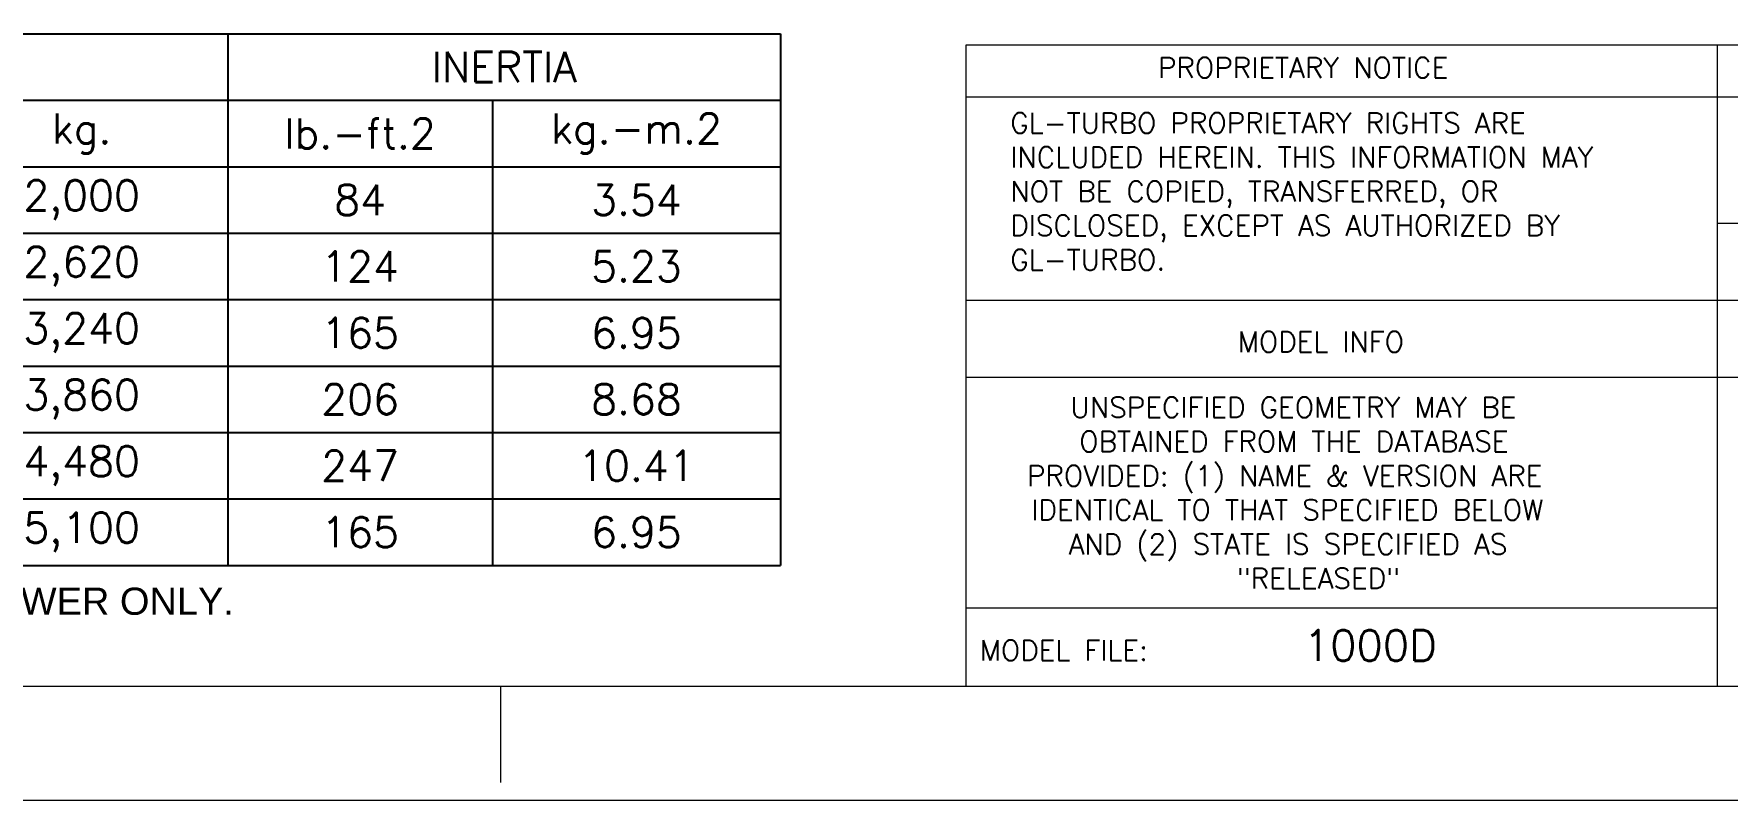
# Model space of a CAD drawing. Header units: inches. Extents: x 62 to 508, y 938 to 1278.
# Drawn here: x 135.2 to 275.3, y 938.5 to 1001.9 of the extents above; entities that cross this region are included whole.
import ezdxf
from ezdxf.enums import TextEntityAlignment as Align

# ---------------------------------------------------------------- set-up
doc = ezdxf.new("R2010")
doc.units = ezdxf.units.IN
doc.header["$MEASUREMENT"] = 0
doc.layers.add('Title Block', color=7, linetype='Continuous')
doc.styles.add('ACANSTS', font='romans.shx', dxfattribs={"height": 1})
doc.styles.add('Roman', font='romans')
doc.styles.get("Standard").update_dxf_attribs({"font": 'arial.ttf'})

# ---------------------------------------------------------------- blocks, each defined once
blk = doc.blocks.new('*T14')
at = {"layer": 'Title Block', "color": 0, "linetype": 'ByBlock', "lineweight": -2, "transparency": 16777216}
for p, q in [((0, 0), (114.55, 0)), ((0, 0), (0, -44)), ((23.24, 0), (23.24, -44)), ((68.81, 0), (68.81, -44)), ((114.55, 0), (114.55, -44)), ((0, -5.5), (114.55, -5.5)), ((44.62, -5.5), (44.62, -44)), ((90.71, -5.5), (90.71, -44)), ((0, -11), (114.55, -11)), ((0, -16.5), (114.55, -16.5)), ((0, -22), (114.55, -22)), ((0, -27.5), (114.55, -27.5)), ((0, -33), (114.55, -33)), ((0, -38.5), (114.55, -38.5)), ((0, -44), (114.55, -44))]:
    blk.add_line(p, q, dxfattribs=at)
at = {"layer": 'Title Block', "color": 0, "lineweight": 15, "transparency": 16777216, "char_height": 2.5, "attachment_point": 5, "style": 'Roman'}
for s, insert, width in [('WEIGHT', (46.03, -2.75), 43.4445), ('INERTIA', (91.68, -2.75), 43.6112), ('MODEL', (11.62, -8.25), 21.1164), ('lb.', (33.93, -8.25), 19.2505), ('kg.', (56.72, -8.25), 22.0677), ('lb.-ft.2', (79.76, -8.25), 19.7673), ('kg.-m.2', (102.63, -8.25), 21.7177), ('LS18-2', (11.62, -13.75), 21.1164), ('4,409', (33.93, -13.75), 19.2505), ('2,000', (56.72, -13.75), 22.0677), ('84', (79.76, -13.75), 19.7673), ('3.54', (102.63, -13.75), 21.7177), ('LS18-3', (11.62, -19.25), 21.1164), ('5,776', (33.93, -19.25), 19.2505), ('2,620', (56.72, -19.25), 22.0677), ('124', (79.76, -19.25), 19.7673), ('5.23', (102.63, -19.25), 21.7177), ('LS18-4', (11.62, -24.75), 21.1164), ('7,143', (33.93, -24.75), 19.2505), ('3,240', (56.72, -24.75), 22.0677), ('165', (79.76, -24.75), 19.7673), ('6.95', (102.63, -24.75), 21.7177), ('LS18-5', (11.62, -30.25), 21.1164), ('8,510', (33.93, -30.25), 19.2505), ('3,860', (56.72, -30.25), 22.0677), ('206', (79.76, -30.25), 19.7673), ('8.68', (102.63, -30.25), 21.7177), ('LS18-6', (11.62, -35.75), 21.1164), ('9,877', (33.93, -35.75), 19.2505), ('4,480', (56.72, -35.75), 22.0677), ('247', (79.76, -35.75), 19.7673), ('10.41', (102.63, -35.75), 21.7177), ('LS18-7', (11.62, -41.25), 21.1164), ('11,244', (33.93, -41.25), 19.2505), ('5,100', (56.72, -41.25), 22.0677), ('165', (79.76, -41.25), 19.7673), ('6.95', (102.63, -41.25), 21.7177)]:
    blk.add_mtext(s, dxfattribs=dict(at, insert=insert, width=width))
blk = doc.blocks.new('LONE STAR BLOWER TITLE BLOCK (SIZE A)')
at = {"layer": 'Title Block', "lineweight": 15}
for p, q in [((23.125, 3.3125), (7.9451, 3.3125)), ((7.9451, 3.3125), (7.9451, 0.5)), ((23.125, 3.3125), (9.0934, 3.3125)), ((11.2399, 3.3125), (11.2399, 0.5)), ((13.4489, 3.0833), (7.9451, 3.0833)), ((17.3, 2.5291), (11.2399, 2.5291)), ((17.3, 2.1916), (7.9451, 2.1916)), ((17.3, 1.8541), (7.9451, 1.8541)), ((11.2399, 0.8416), (7.9451, 0.8416)), ((0.5, 0.5), (23.125, 0.5)), ((5.9062, 0.0781), (5.9062, 0.5)), ((0, 0), (23.625, 0))]:
    blk.add_line(p, q, dxfattribs=at)
at = {"layer": 'Title Block', "lineweight": 15, "char_height": 0.09, "attachment_point": 1, "style": 'Roman'}
for s, width, insert in [('PROPRIETARY NOTICE', 1.446871, (8.7881, 3.2585)), ('GL-TURBO PROPRIETARY RIGHTS ARE INCLUDED HEREIN. THIS INFORMATION MAY NOT BE COPIED, TRANSFERRED, OR DISCLOSED, EXCEPT AS AUTHORIZED BY GL-TURBO.', 2.821441, (8.1406, 3.0158)), ('MODEL INFO', 1.446871, (9.138, 2.0557)), ('\\pi0.33011;UNSPECIFIED GEOMETRY MAY BE \\P\\pi0.36868;OBTAINED FROM THE DATABASE \\P\\pi0.1394;PROVIDED: (1) NAME & VERSION ARE \\P\\pi0.15868;IDENTICAL TO THAT SPECIFIED BELOW \\P\\pi0.32154;AND (2) STATE IS SPECIFIED AS \\P\\pi1.05868;"RELEASED"', 2.871652, (8.0742, 1.7682)), ('MODEL FILE:', 1.446871, (8.0065, 0.702))]:
    blk.add_mtext_dynamic_manual_height_columns(s, width=width, gutter_width=1.25, heights=[0], dxfattribs=dict(at, insert=insert))
at = {"layer": 'Title Block', "lineweight": 15, "style": 'ACANSTS'}
for tag, p, height in [('DRAWN_BY', (14.3692, 2.2855), 0.135), ('DRAWN_DATE', (15.5145, 2.2938), 0.135), ('DRAWING_SUBTITLE', (17.5134, 1.9768), 0.2025), ('CHECKED_BY', (14.3914, 1.9397), 0.135), ('CHECK_DATE', (15.4958, 1.9404), 0.135), ('ENGINEER', (14.3854, 1.6081), 0.135), ('ENG_DATE', (15.4868, 1.6029), 0.135), ('DRAWING_SUBTITLE', (17.5109, 1.5494), 0.2025), ('MANUFACTURING', (14.3811, 1.2706), 0.135), ('MFG_DATE', (15.4879, 1.2695), 0.135), ('CONTROL', (14.3811, 0.9331), 0.135), ('CONTROL_DATE', (15.4879, 0.932), 0.135), ('CAGE_CODE', (17.7275, 0.9163), 0.135), ('MODEL_FILE_NAME', (8.2952, 0.6111), 0.135), ('APPROVED_BY', (14.3698, 0.5685), 0.135), ('APPROVAL_DATE', (15.4796, 0.5615), 0.135)]:
    blk.add_attdef(tag, p, '', height=height, dxfattribs=at)
at = {"layer": 'Title Block', "lineweight": 15, "style": 'Roman', "flags": 8}
for tag, height, p in [('DWG_NUMBER', 0.2812, (18.9096, 1.1474)), ('SCALE', 0.135, (17.9035, 0.7041)), ('SHEETNUMBER', 0.135, (21.2556, 0.7041)), ('TOTA_SHEETS', 0.135, (21.8939, 0.7016))]:
    blk.add_attdef(tag, text='', height=height, dxfattribs=at).set_placement(p, align=Align.TOP_LEFT)
at = {"layer": 'Title Block', "lineweight": 15, "style": 'ACANSTS'}
blk.add_attdef('REVISION', text='', height=0.135, dxfattribs=at).set_placement((22.8495, 0.8933), align=Align.CENTER)

msp = doc.modelspace()

# ---------------------------------------------------------------- block references
ref = msp.add_blockref('LONE STAR BLOWER TITLE BLOCK (SIZE A)', (62.38, 938.484), dxfattribs=dict(xscale=18.8678371979621, yscale=18.8678371979621, zscale=18.8678371979621))
ref.add_attrib('MODEL_FILE_NAME', '1000D', (240.251, 950.015), dxfattribs={"layer": 'Title Block', "lineweight": 15, "height": 2.5472, "style": 'ACANSTS'})
msp.add_blockref('*T14', (82.406, 1001.912))

# ---------------------------------------------------------------- texts
at = {"lineweight": 15, "insert": (81.178, 956.077), "char_height": 2.25, "attachment_point": 1}
msp.add_mtext_dynamic_manual_height_columns('* APPROXIMATE WEIGHT FOR BLOWER ONLY.', width=71.31853, gutter_width=1, heights=[0], dxfattribs=at)

doc.saveas('drawing.dxf')
